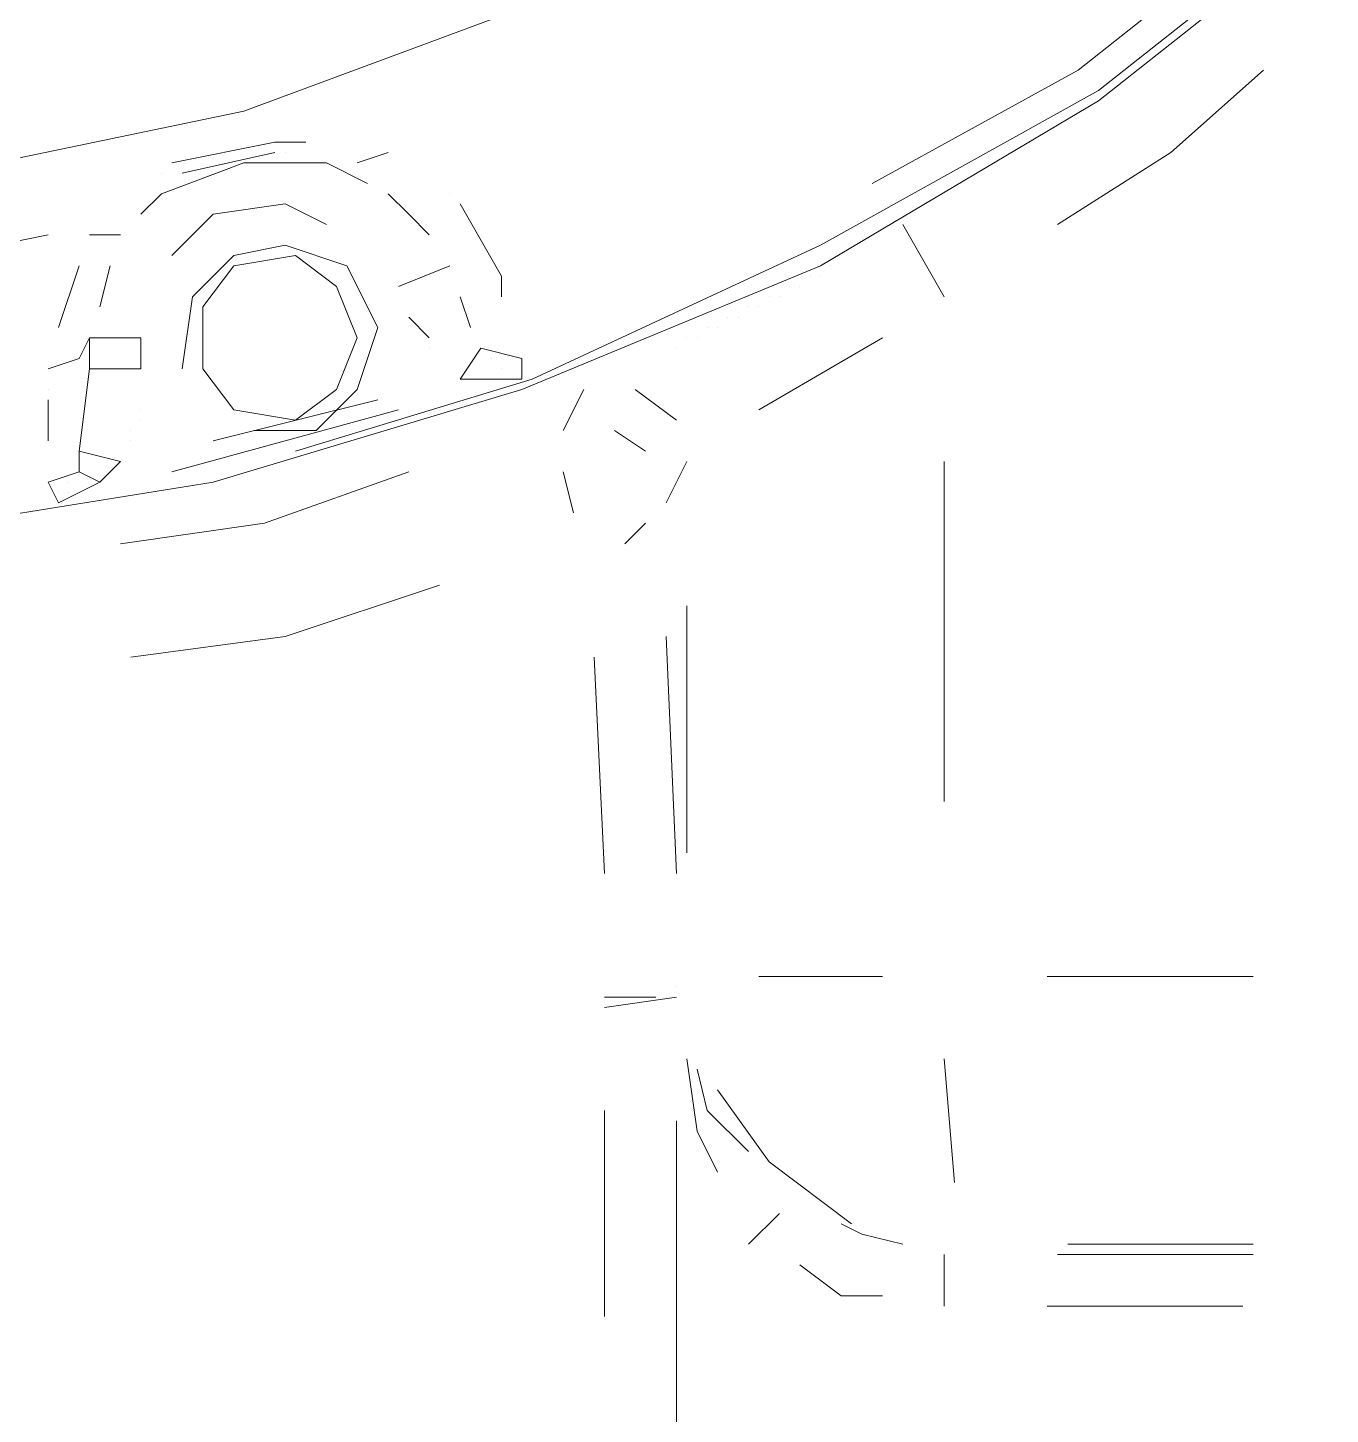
# Model space of a CAD drawing. Header units: millimetres. Extents: x 3426 to 5580, y 1375 to 2906.
# Drawn here: x 3905.3 to 3958.9, y 2539.6 to 2596.6 of the extents above; entities that cross this region are included whole.
import ezdxf

# ---------------------------------------------------------------- set-up
doc = ezdxf.new("R2010")
doc.units = ezdxf.units.MM
doc.layers.add('IA-DIBUJO', color=3, linetype='Continuous')

msp = doc.modelspace()

# ---------------------------------------------------------------- linework, layer by layer
at = {"layer": 'IA-DIBUJO', "color": 8, "lineweight": 18}
for points in [[(3995.069, 2671.044), (3992.952, 2657.921), (3989.142, 2645.221), (3983.639, 2632.944), (3976.865, 2621.514), (3968.822, 2611.354), (3959.509, 2601.618), (3949.349, 2593.574), (3937.919, 2586.801), (3925.642, 2581.721), (3912.942, 2577.911), (3899.819, 2575.794)], [(3940.035, 2590.188), (3948.502, 2594.844), (3958.662, 2602.888), (3967.552, 2611.778), (3975.595, 2621.938), (3982.369, 2632.944), (3987.449, 2644.798), (3990.412, 2654.534)], [(3991.259, 2653.688), (3988.719, 2644.798), (3983.215, 2632.521), (3976.442, 2621.514), (3968.822, 2611.354), (3959.509, 2602.041), (3949.349, 2593.998), (3937.919, 2587.648), (3926.065, 2582.144), (3916.329, 2579.181)], [(3804.992, 2646.915), (3808.379, 2639.295), (3814.729, 2628.288), (3822.772, 2618.975), (3832.085, 2610.508), (3842.245, 2603.311), (3853.252, 2597.385), (3864.682, 2593.151), (3876.959, 2590.611), (3889.659, 2589.765), (3901.935, 2590.611), (3914.212, 2593.151), (3925.642, 2597.385), (3937.072, 2603.311), (3947.232, 2610.508), (3956.122, 2618.975), (3964.165, 2628.288), (3970.515, 2639.295), (3974.325, 2647.338)], [(3956.122, 2594.844), (3952.312, 2591.457), (3947.655, 2588.494)], [(3911.249, 2591.034), (3915.482, 2591.881), (3916.752, 2591.881)], [(3915.482, 2591.457), (3911.672, 2590.611)], [(3915.905, 2591.457), (3915.905, 2591.457)], [(3920.139, 2591.457), (3918.869, 2591.034)], [(3909.979, 2588.917), (3910.825, 2589.764), (3914.212, 2591.034), (3917.599, 2591.034), (3919.292, 2590.187)], [(3910.825, 2590.611), (3910.825, 2590.611)], [(3911.672, 2590.611), (3911.672, 2590.611)], [(3921.832, 2588.071), (3920.985, 2588.917), (3920.139, 2589.764)], [(3922.679, 2589.764), (3922.679, 2589.764)], [(3917.599, 2588.495), (3915.905, 2589.341), (3912.942, 2588.918), (3911.249, 2587.225)], [(3923.102, 2589.341), (3924.795, 2586.378), (3924.795, 2585.531)], [(3942.999, 2585.531), (3941.305, 2588.494)], [(3906.169, 2588.071), (3904.052, 2587.648)], [(3907.862, 2588.071), (3909.132, 2588.071)], [(3914.635, 2580.028), (3917.175, 2580.028), (3918.869, 2581.721), (3919.715, 2584.261), (3918.445, 2586.801), (3915.905, 2587.648), (3913.789, 2587.224), (3912.095, 2585.531), (3911.672, 2582.568)], [(3906.592, 2584.261), (3907.439, 2586.801)], [(3908.709, 2586.801), (3908.285, 2585.107)], [(3920.562, 2585.954), (3922.679, 2586.801)], [(3937.919, 2586.801), (3937.919, 2586.801)], [(3938.342, 2586.801), (3938.342, 2586.801)], [(3937.495, 2586.378), (3937.495, 2586.378)], [(3937.919, 2586.378), (3937.919, 2586.378)], [(3923.102, 2585.531), (3923.525, 2584.261)], [(3935.802, 2585.531), (3935.802, 2585.531)], [(3936.225, 2585.531), (3936.225, 2585.531)], [(3936.649, 2585.955), (3936.649, 2585.955)], [(3937.072, 2585.955), (3937.072, 2585.955)], [(3934.955, 2585.108), (3934.955, 2585.108)], [(3935.379, 2585.108), (3935.379, 2585.108)], [(3921.832, 2583.838), (3920.985, 2584.685)], [(3920.985, 2584.685), (3920.985, 2584.685)], [(3934.109, 2584.685), (3934.109, 2584.685)], [(3934.532, 2584.685), (3934.532, 2584.685)], [(3906.169, 2582.567), (3907.439, 2582.991), (3907.862, 2583.837)], [(3909.979, 2582.568), (3907.862, 2582.568), (3907.862, 2583.838), (3907.862, 2582.568)], [(3907.862, 2583.838), (3909.979, 2583.838), (3909.979, 2582.568)], [(3907.862, 2583.837), (3907.862, 2583.837)], [(3932.415, 2583.838), (3932.415, 2583.838)], [(3932.839, 2583.838), (3932.839, 2583.838)], [(3933.262, 2584.261), (3933.262, 2584.261)], [(3933.685, 2584.261), (3933.685, 2584.261)], [(3935.379, 2580.874), (3940.459, 2583.838)], [(3921.832, 2583.415), (3921.832, 2583.415)], [(3923.949, 2583.414), (3923.949, 2583.414)], [(3925.642, 2582.99), (3923.949, 2583.414)], [(3923.949, 2583.414), (3923.949, 2583.414)], [(3931.992, 2583.415), (3931.992, 2583.415)], [(3906.169, 2577.911), (3907.439, 2578.334), (3907.439, 2579.181), (3907.862, 2582.567)], [(3924.372, 2582.99), (3924.372, 2582.99)], [(3924.795, 2582.567), (3924.795, 2582.567)], [(3925.642, 2582.991), (3925.642, 2582.144)], [(3925.642, 2582.144), (3923.102, 2582.144)], [(3925.219, 2582.144), (3925.219, 2582.144)], [(3925.642, 2582.144), (3925.642, 2582.144)], [(3906.169, 2581.721), (3906.169, 2581.721)], [(3927.335, 2580.028), (3928.182, 2581.721)], [(3930.299, 2581.721), (3931.992, 2580.451)], [(3906.169, 2579.604), (3906.169, 2581.298)], [(3909.979, 2580.875), (3909.979, 2580.875)], [(3920.562, 2580.874), (3911.249, 2578.334)], [(3912.942, 2579.605), (3919.715, 2581.298)], [(3909.979, 2580.451), (3909.979, 2580.451)], [(3931.992, 2580.451), (3931.992, 2580.451)], [(3909.555, 2580.028), (3909.555, 2580.028)], [(3929.452, 2580.028), (3930.722, 2579.181)], [(3909.132, 2578.758), (3907.439, 2579.181)], [(3909.555, 2579.605), (3909.555, 2579.605)], [(3930.722, 2579.181), (3930.722, 2579.181)], [(3909.132, 2578.757), (3908.285, 2577.91), (3906.592, 2577.064)], [(3931.569, 2577.064), (3932.415, 2578.758)], [(3942.999, 2564.787), (3942.999, 2578.757)], [(3908.285, 2577.911), (3907.439, 2578.335)], [(3907.439, 2578.334), (3907.439, 2578.334)], [(3909.132, 2575.371), (3915.059, 2576.218), (3920.985, 2578.335)], [(3927.759, 2576.641), (3927.335, 2578.334)], [(3927.335, 2578.334), (3927.335, 2578.334)], [(3906.592, 2577.064), (3906.169, 2577.911)], [(3906.592, 2577.487), (3906.592, 2577.487)], [(3907.015, 2577.91), (3907.015, 2577.91)], [(3907.015, 2577.487), (3907.015, 2577.487)], [(3906.592, 2577.064), (3906.592, 2577.064)], [(3930.722, 2576.218), (3929.875, 2575.371)], [(3929.875, 2575.371), (3929.875, 2575.371)], [(3909.555, 2570.714), (3915.905, 2571.561), (3922.255, 2573.678)], [(3932.415, 2572.831), (3932.415, 2562.671)], [(3931.569, 2571.561), (3931.992, 2561.824)], [(3929.029, 2561.824), (3928.605, 2570.714)], [(3935.379, 2557.591), (3940.459, 2557.591)], [(3955.699, 2557.591), (3947.232, 2557.591)], [(3931.992, 2557.167), (3931.992, 2557.167)], [(3929.029, 2556.744), (3930.299, 2556.744), (3931.145, 2556.744)], [(3931.569, 2556.744), (3931.569, 2556.744)], [(3931.992, 2556.744), (3931.992, 2556.744)], [(3931.992, 2556.744), (3931.992, 2556.744)], [(3931.992, 2556.744), (3931.992, 2556.744)], [(3931.992, 2556.744), (3931.992, 2556.744)], [(3931.992, 2556.744), (3931.992, 2556.744)], [(3929.029, 2556.321), (3929.029, 2556.321)], [(3933.685, 2549.548), (3932.839, 2551.241), (3932.415, 2554.204)], [(3942.999, 2554.204), (3943.422, 2549.124)], [(3932.839, 2553.781), (3933.262, 2552.088), (3934.955, 2550.394)], [(3933.685, 2552.934), (3935.802, 2549.971), (3939.189, 2547.431)], [(3929.029, 2543.621), (3929.029, 2552.088)], [(3931.992, 2542.351), (3931.992, 2551.664)], [(3934.955, 2546.584), (3936.225, 2547.854)], [(3936.225, 2547.854), (3936.225, 2547.854)], [(3938.765, 2547.431), (3939.612, 2547.008), (3941.305, 2546.584)], [(3931.992, 2546.584), (3931.992, 2537.694), (3931.569, 2527.958)], [(3942.999, 2544.044), (3942.999, 2546.161)], [(3942.999, 2546.161), (3942.999, 2546.161)], [(3947.655, 2546.161), (3955.699, 2546.161)], [(3948.079, 2546.584), (3955.699, 2546.584)], [(3940.459, 2544.468), (3938.765, 2544.468), (3937.072, 2545.738)], [(3955.275, 2544.044), (3947.232, 2544.044)]]:
    msp.add_lwpolyline(points, dxfattribs=at)
for points in [[(3918.869, 2583.838), (3918.022, 2581.721), (3916.329, 2580.451), (3913.789, 2580.875), (3912.519, 2582.568), (3912.519, 2585.108), (3913.789, 2586.801), (3916.329, 2587.225), (3918.022, 2585.955)], [(3923.949, 2583.414), (3923.102, 2582.144)], [(3929.029, 2556.321), (3931.992, 2556.744)]]:
    msp.add_lwpolyline(points, close=True, dxfattribs=at)

doc.saveas('drawing.dxf')
